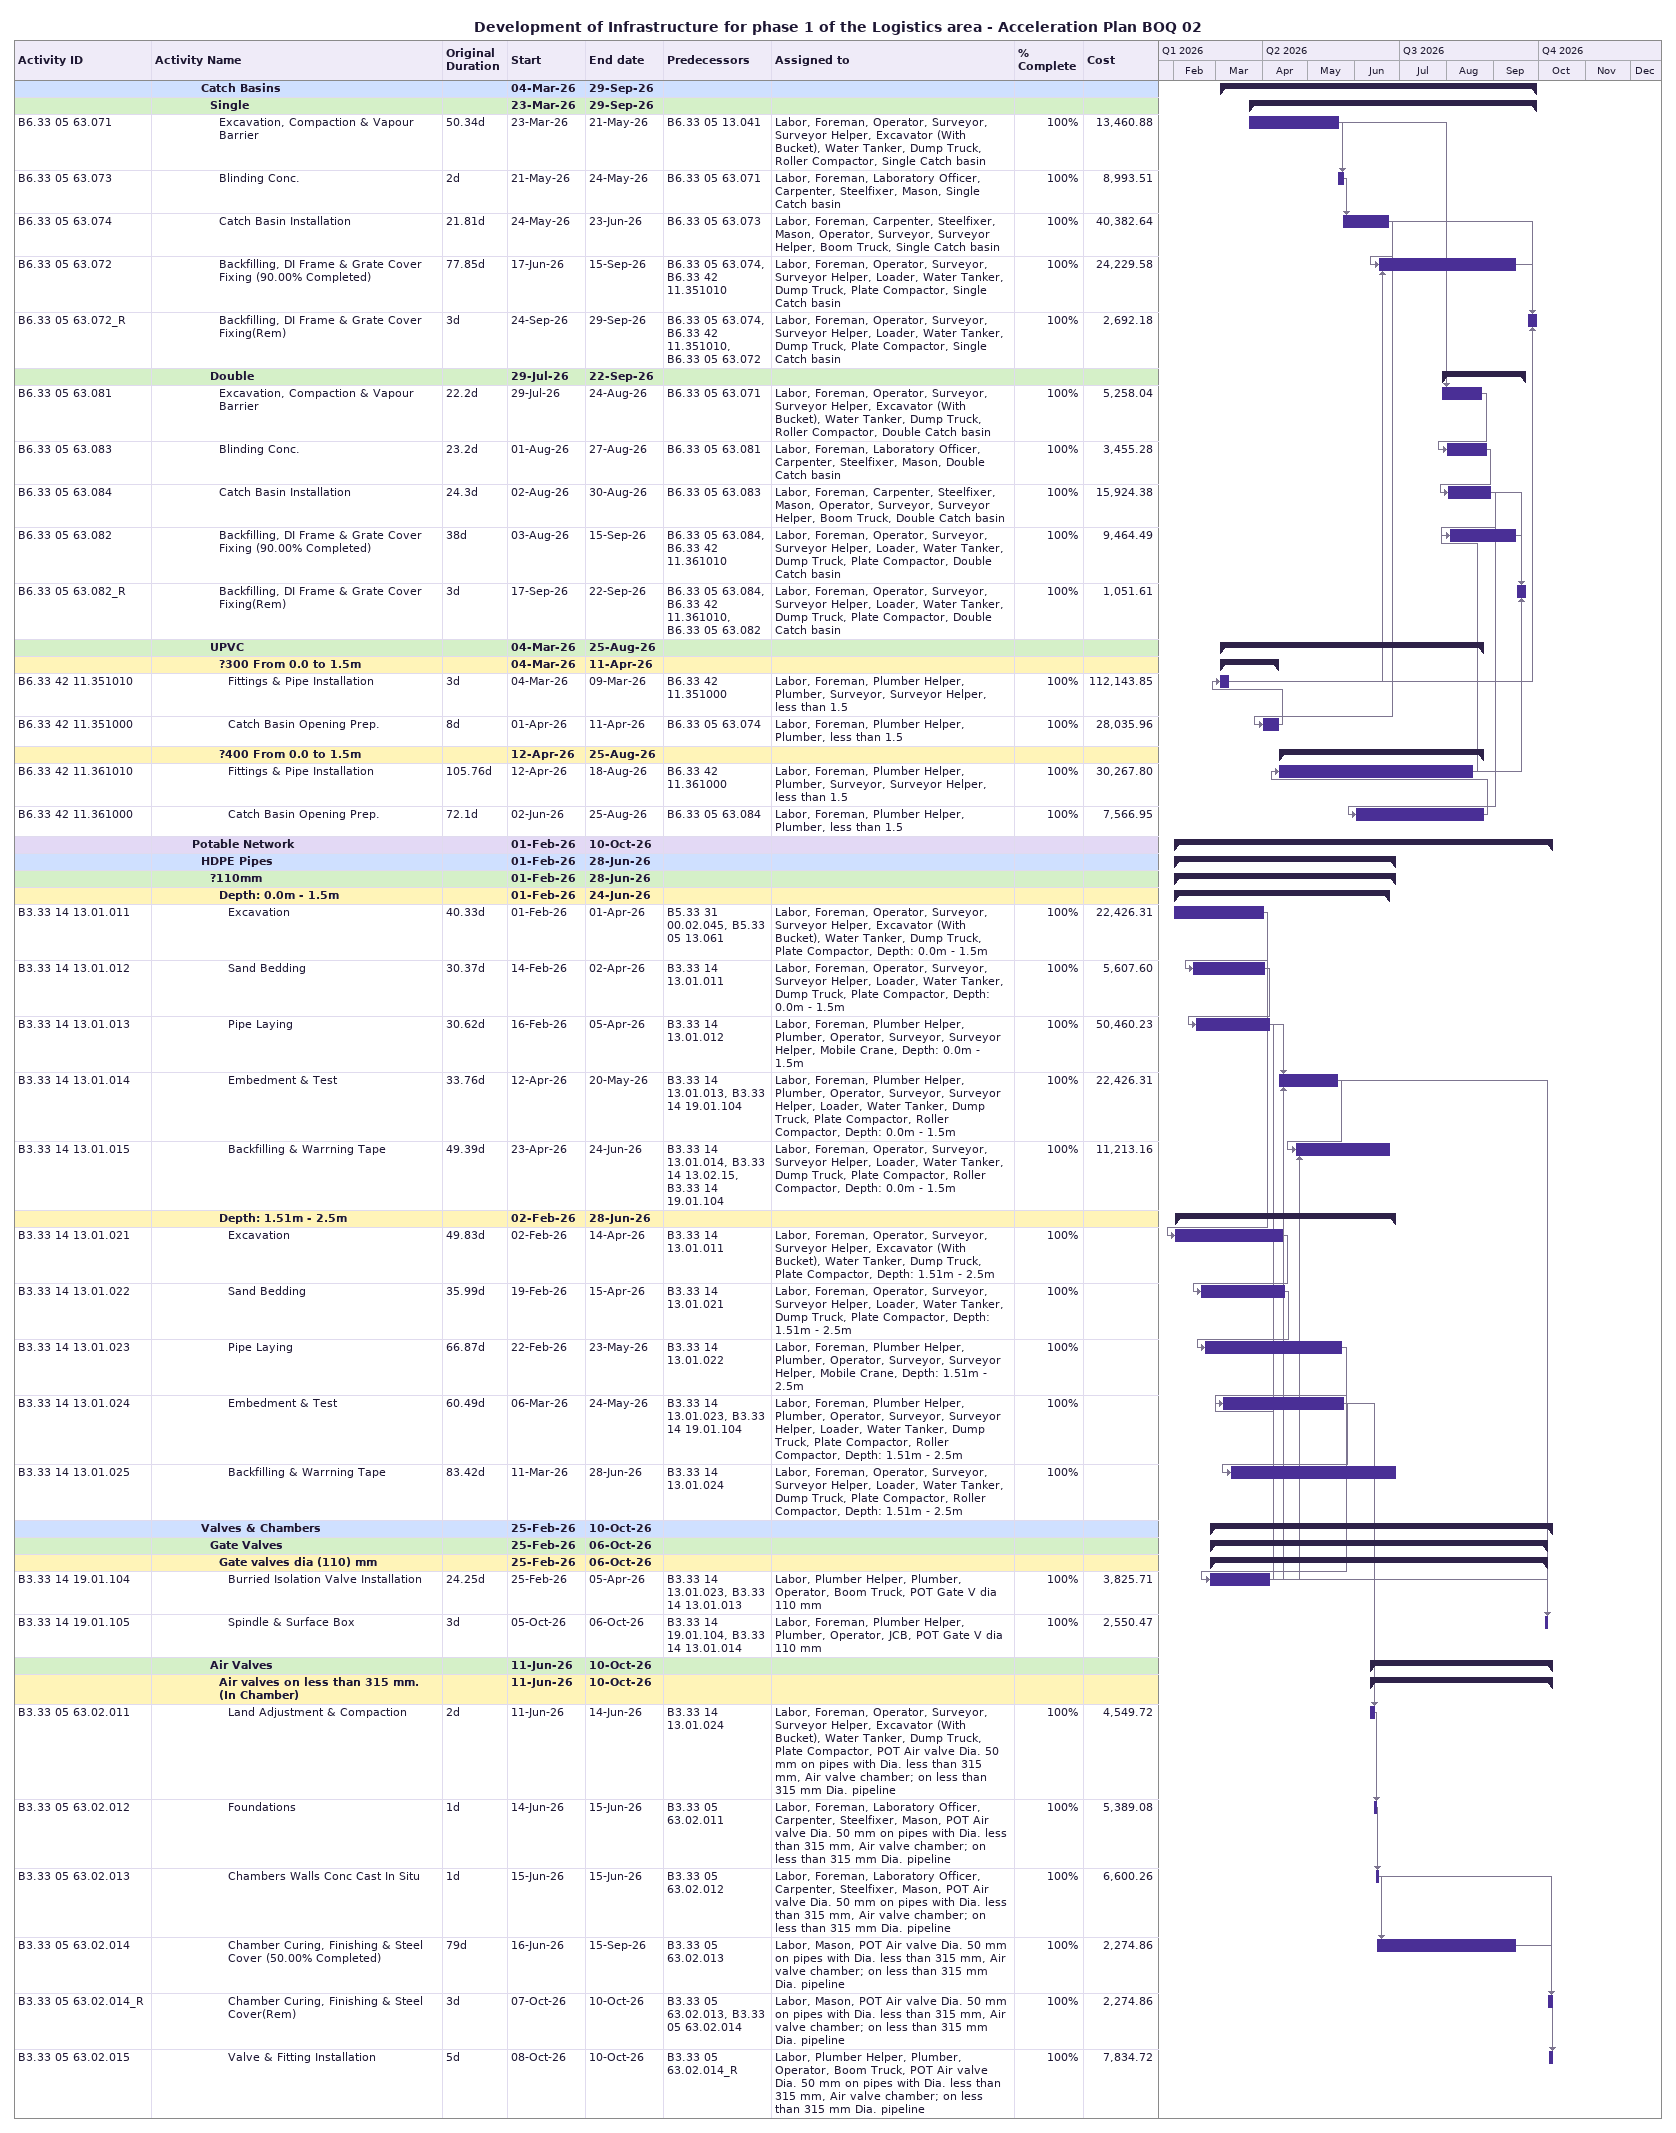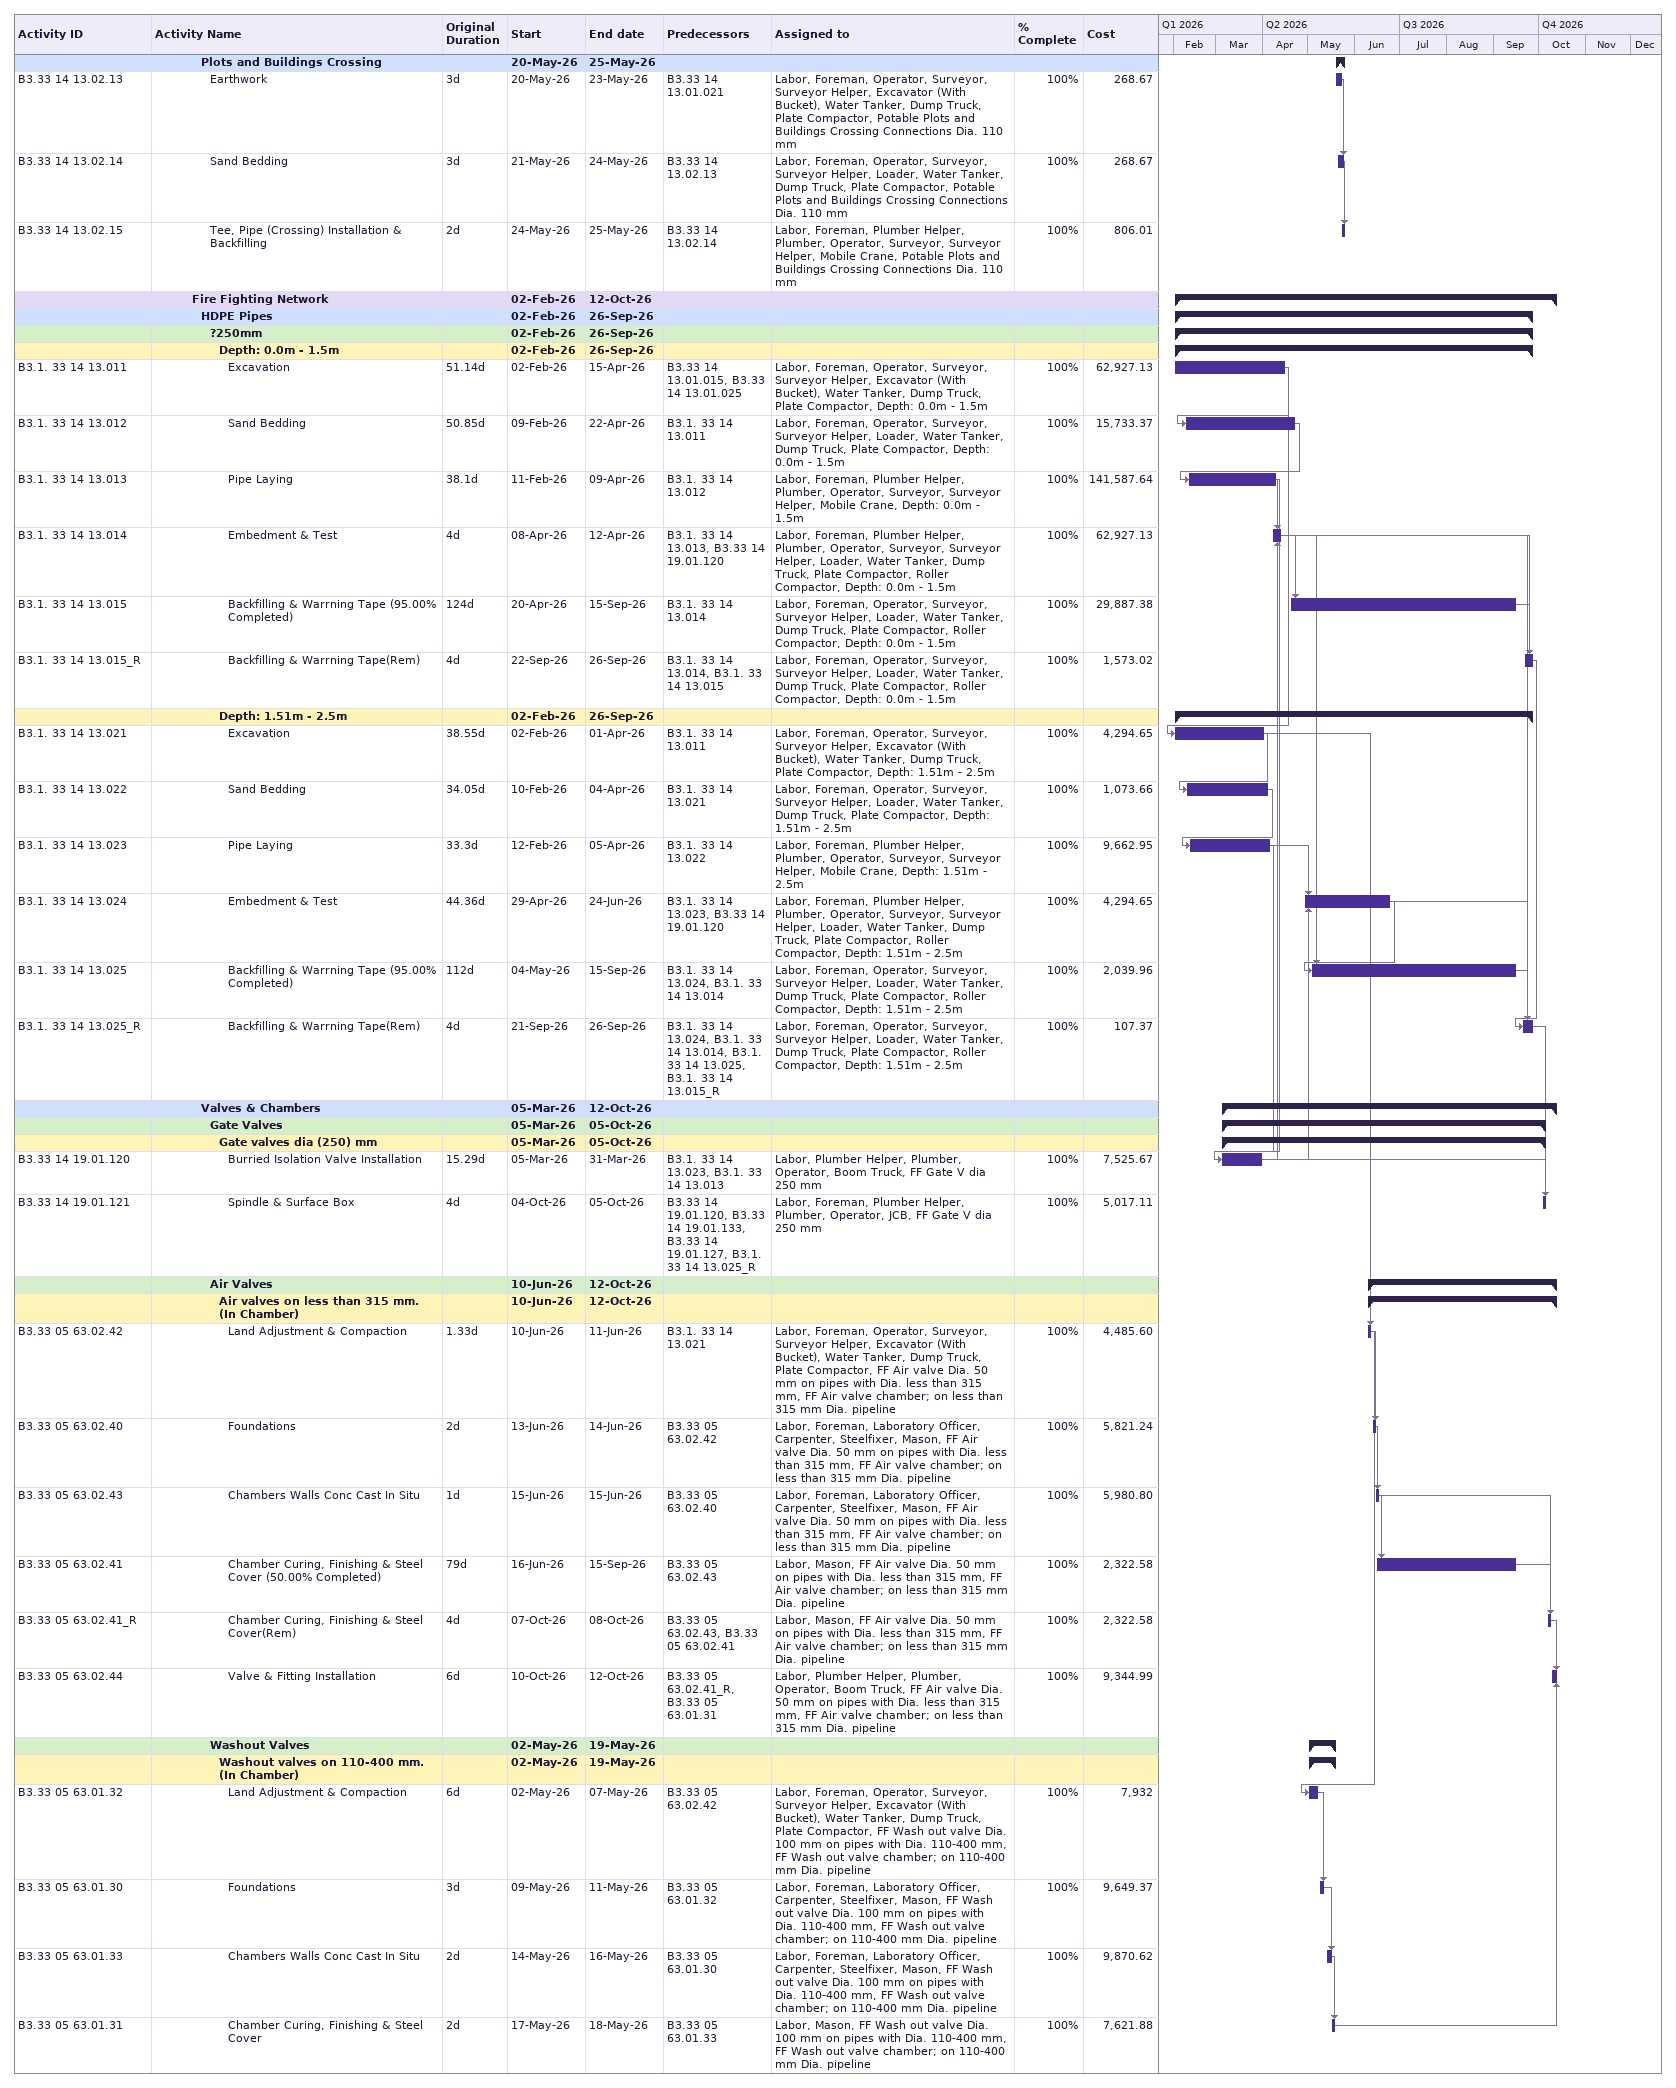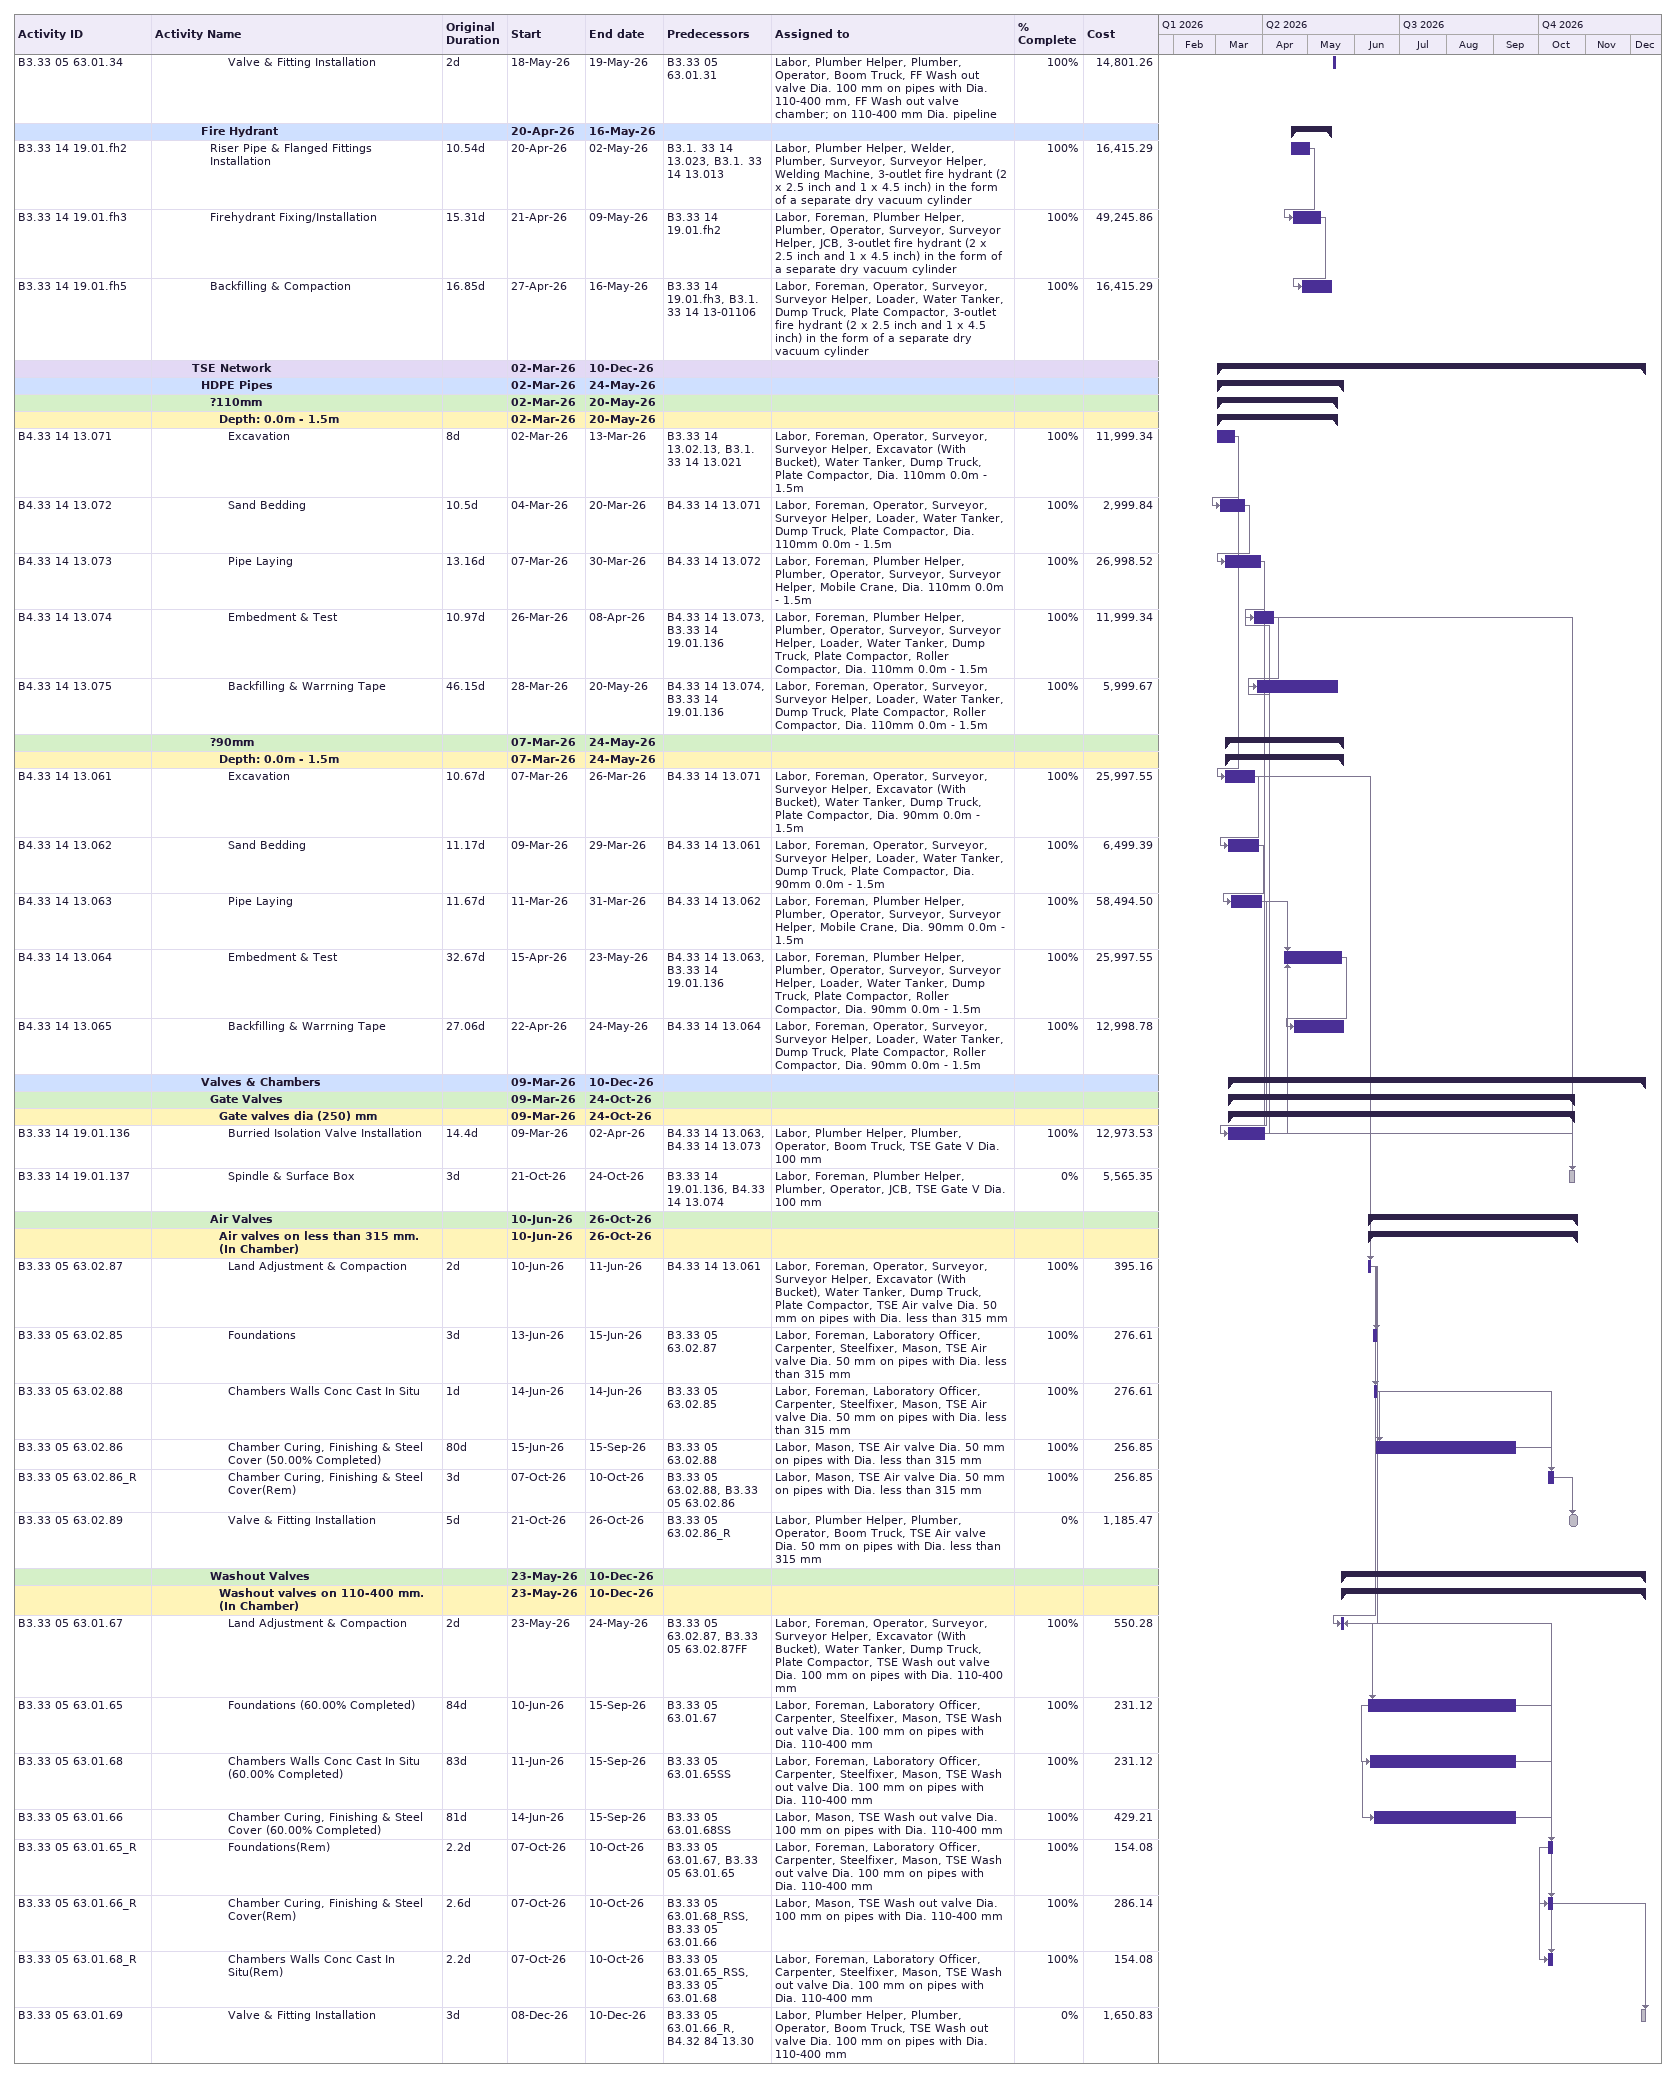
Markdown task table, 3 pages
Development of Infrastructure for phase 1 of the Logistics area - Acceleration Plan BOQ 02

| ID | Level | Task | Original duration | Start | Finish | Predecessors | Resources | % complete | Cost |
|---|---|---|---|---|---|---|---|---|---|
|  | 6 | **Catch Basins** |  | 2026-03-04 | 2026-09-29 |  |  |  |  |
|  | 7 | **Single** |  | 2026-03-23 | 2026-09-29 |  |  |  |  |
| B6.33 05 63.071 | 8 | Excavation, Compaction & Vapour Barrier | 50.34d | 2026-03-23 | 2026-05-21 | B6.33 05 13.041 | Labor, Foreman, Operator, Surveyor, Surveyor Helper, Excavator (With Bucket), Water Tanker, Dump Truck, Roller Compactor, Single Catch basin | 100 | 13460.88 |
| B6.33 05 63.073 | 8 | Blinding Conc. | 2d | 2026-05-21 | 2026-05-24 | B6.33 05 63.071 | Labor, Foreman, Laboratory Officer, Carpenter, Steelfixer, Mason, Single Catch basin | 100 | 8993.51 |
| B6.33 05 63.074 | 8 | Catch Basin Installation | 21.81d | 2026-05-24 | 2026-06-23 | B6.33 05 63.073 | Labor, Foreman, Carpenter, Steelfixer, Mason, Operator, Surveyor, Surveyor Helper, Boom Truck, Single Catch basin | 100 | 40382.64 |
| B6.33 05 63.072 | 8 | Backfilling, DI Frame & Grate Cover Fixing (90.00% Completed) | 77.85d | 2026-06-17 | 2026-09-15 | B6.33 05 63.074, B6.33 42 11.351010 | Labor, Foreman, Operator, Surveyor, Surveyor Helper, Loader, Water Tanker, Dump Truck, Plate Compactor, Single Catch basin | 100 | 24229.58 |
| B6.33 05 63.072_R | 8 | Backfilling, DI Frame & Grate Cover Fixing(Rem) | 3d | 2026-09-24 | 2026-09-29 | B6.33 05 63.074, B6.33 42 11.351010, B6.33 05 63.072 | Labor, Foreman, Operator, Surveyor, Surveyor Helper, Loader, Water Tanker, Dump Truck, Plate Compactor, Single Catch basin | 100 | 2692.18 |
|  | 7 | **Double** |  | 2026-07-29 | 2026-09-22 |  |  |  |  |
| B6.33 05 63.081 | 8 | Excavation, Compaction & Vapour Barrier | 22.2d | 2026-07-29 | 2026-08-24 | B6.33 05 63.071 | Labor, Foreman, Operator, Surveyor, Surveyor Helper, Excavator (With Bucket), Water Tanker, Dump Truck, Roller Compactor, Double Catch basin | 100 | 5258.04 |
| B6.33 05 63.083 | 8 | Blinding Conc. | 23.2d | 2026-08-01 | 2026-08-27 | B6.33 05 63.081 | Labor, Foreman, Laboratory Officer, Carpenter, Steelfixer, Mason, Double Catch basin | 100 | 3455.28 |
| B6.33 05 63.084 | 8 | Catch Basin Installation | 24.3d | 2026-08-02 | 2026-08-30 | B6.33 05 63.083 | Labor, Foreman, Carpenter, Steelfixer, Mason, Operator, Surveyor, Surveyor Helper, Boom Truck, Double Catch basin | 100 | 15924.38 |
| B6.33 05 63.082 | 8 | Backfilling, DI Frame & Grate Cover Fixing (90.00% Completed) | 38d | 2026-08-03 | 2026-09-15 | B6.33 05 63.084, B6.33 42 11.361010 | Labor, Foreman, Operator, Surveyor, Surveyor Helper, Loader, Water Tanker, Dump Truck, Plate Compactor, Double Catch basin | 100 | 9464.49 |
| B6.33 05 63.082_R | 8 | Backfilling, DI Frame & Grate Cover Fixing(Rem) | 3d | 2026-09-17 | 2026-09-22 | B6.33 05 63.084, B6.33 42 11.361010, B6.33 05 63.082 | Labor, Foreman, Operator, Surveyor, Surveyor Helper, Loader, Water Tanker, Dump Truck, Plate Compactor, Double Catch basin | 100 | 1051.61 |
|  | 7 | **UPVC** |  | 2026-03-04 | 2026-08-25 |  |  |  |  |
|  | 8 | **?300 From 0.0 to 1.5m** |  | 2026-03-04 | 2026-04-11 |  |  |  |  |
| B6.33 42 11.351010 | 9 | Fittings & Pipe Installation | 3d | 2026-03-04 | 2026-03-09 | B6.33 42 11.351000 | Labor, Foreman, Plumber Helper, Plumber, Surveyor, Surveyor Helper, less than 1.5 | 100 | 112143.85 |
| B6.33 42 11.351000 | 9 | Catch Basin Opening Prep. | 8d | 2026-04-01 | 2026-04-11 | B6.33 05 63.074 | Labor, Foreman, Plumber Helper, Plumber, less than 1.5 | 100 | 28035.96 |
|  | 8 | **?400 From 0.0 to 1.5m** |  | 2026-04-12 | 2026-08-25 |  |  |  |  |
| B6.33 42 11.361010 | 9 | Fittings & Pipe Installation | 105.76d | 2026-04-12 | 2026-08-18 | B6.33 42 11.361000 | Labor, Foreman, Plumber Helper, Plumber, Surveyor, Surveyor Helper, less than 1.5 | 100 | 30267.80 |
| B6.33 42 11.361000 | 9 | Catch Basin Opening Prep. | 72.1d | 2026-06-02 | 2026-08-25 | B6.33 05 63.084 | Labor, Foreman, Plumber Helper, Plumber, less than 1.5 | 100 | 7566.95 |
|  | 5 | **Potable Network** |  | 2026-02-01 | 2026-10-10 |  |  |  |  |
|  | 6 | **HDPE Pipes** |  | 2026-02-01 | 2026-06-28 |  |  |  |  |
|  | 7 | **?110mm** |  | 2026-02-01 | 2026-06-28 |  |  |  |  |
|  | 8 | **Depth: 0.0m - 1.5m** |  | 2026-02-01 | 2026-06-24 |  |  |  |  |
| B3.33 14 13.01.011 | 9 | Excavation | 40.33d | 2026-02-01 | 2026-04-01 | B5.33 31 00.02.045, B5.33 05 13.061 | Labor, Foreman, Operator, Surveyor, Surveyor Helper, Excavator (With Bucket), Water Tanker, Dump Truck, Plate Compactor, Depth: 0.0m - 1.5m | 100 | 22426.31 |
| B3.33 14 13.01.012 | 9 | Sand Bedding | 30.37d | 2026-02-14 | 2026-04-02 | B3.33 14 13.01.011 | Labor, Foreman, Operator, Surveyor, Surveyor Helper, Loader, Water Tanker, Dump Truck, Plate Compactor, Depth: 0.0m - 1.5m | 100 | 5607.60 |
| B3.33 14 13.01.013 | 9 | Pipe Laying | 30.62d | 2026-02-16 | 2026-04-05 | B3.33 14 13.01.012 | Labor, Foreman, Plumber Helper, Plumber, Operator, Surveyor, Surveyor Helper, Mobile Crane, Depth: 0.0m - 1.5m | 100 | 50460.23 |
| B3.33 14 13.01.014 | 9 | Embedment & Test | 33.76d | 2026-04-12 | 2026-05-20 | B3.33 14 13.01.013, B3.33 14 19.01.104 | Labor, Foreman, Plumber Helper, Plumber, Operator, Surveyor, Surveyor Helper, Loader, Water Tanker, Dump Truck, Plate Compactor, Roller Compactor, Depth: 0.0m - 1.5m | 100 | 22426.31 |
| B3.33 14 13.01.015 | 9 | Backfilling & Warrning Tape | 49.39d | 2026-04-23 | 2026-06-24 | B3.33 14 13.01.014, B3.33 14 13.02.15, B3.33 14 19.01.104 | Labor, Foreman, Operator, Surveyor, Surveyor Helper, Loader, Water Tanker, Dump Truck, Plate Compactor, Roller Compactor, Depth: 0.0m - 1.5m | 100 | 11213.16 |
|  | 8 | **Depth: 1.51m - 2.5m** |  | 2026-02-02 | 2026-06-28 |  |  |  |  |
| B3.33 14 13.01.021 | 9 | Excavation | 49.83d | 2026-02-02 | 2026-04-14 | B3.33 14 13.01.011 | Labor, Foreman, Operator, Surveyor, Surveyor Helper, Excavator (With Bucket), Water Tanker, Dump Truck, Plate Compactor, Depth: 1.51m - 2.5m | 100 |  |
| B3.33 14 13.01.022 | 9 | Sand Bedding | 35.99d | 2026-02-19 | 2026-04-15 | B3.33 14 13.01.021 | Labor, Foreman, Operator, Surveyor, Surveyor Helper, Loader, Water Tanker, Dump Truck, Plate Compactor, Depth: 1.51m - 2.5m | 100 |  |
| B3.33 14 13.01.023 | 9 | Pipe Laying | 66.87d | 2026-02-22 | 2026-05-23 | B3.33 14 13.01.022 | Labor, Foreman, Plumber Helper, Plumber, Operator, Surveyor, Surveyor Helper, Mobile Crane, Depth: 1.51m - 2.5m | 100 |  |
| B3.33 14 13.01.024 | 9 | Embedment & Test | 60.49d | 2026-03-06 | 2026-05-24 | B3.33 14 13.01.023, B3.33 14 19.01.104 | Labor, Foreman, Plumber Helper, Plumber, Operator, Surveyor, Surveyor Helper, Loader, Water Tanker, Dump Truck, Plate Compactor, Roller Compactor, Depth: 1.51m - 2.5m | 100 |  |
| B3.33 14 13.01.025 | 9 | Backfilling & Warrning Tape | 83.42d | 2026-03-11 | 2026-06-28 | B3.33 14 13.01.024 | Labor, Foreman, Operator, Surveyor, Surveyor Helper, Loader, Water Tanker, Dump Truck, Plate Compactor, Roller Compactor, Depth: 1.51m - 2.5m | 100 |  |
|  | 6 | **Valves & Chambers** |  | 2026-02-25 | 2026-10-10 |  |  |  |  |
|  | 7 | **Gate Valves** |  | 2026-02-25 | 2026-10-06 |  |  |  |  |
|  | 8 | **Gate valves dia (110) mm** |  | 2026-02-25 | 2026-10-06 |  |  |  |  |
| B3.33 14 19.01.104 | 9 | Burried Isolation Valve Installation | 24.25d | 2026-02-25 | 2026-04-05 | B3.33 14 13.01.023, B3.33 14 13.01.013 | Labor, Plumber Helper, Plumber, Operator, Boom Truck, POT Gate V dia 110 mm | 100 | 3825.71 |
| B3.33 14 19.01.105 | 9 | Spindle & Surface Box | 3d | 2026-10-05 | 2026-10-06 | B3.33 14 19.01.104, B3.33 14 13.01.014 | Labor, Foreman, Plumber Helper, Plumber, Operator, JCB, POT Gate V dia 110 mm | 100 | 2550.47 |
|  | 7 | **Air Valves** |  | 2026-06-11 | 2026-10-10 |  |  |  |  |
|  | 8 | **Air valves on less than 315 mm. (In Chamber)** |  | 2026-06-11 | 2026-10-10 |  |  |  |  |
| B3.33 05 63.02.011 | 9 | Land Adjustment & Compaction | 2d | 2026-06-11 | 2026-06-14 | B3.33 14 13.01.024 | Labor, Foreman, Operator, Surveyor, Surveyor Helper, Excavator (With Bucket), Water Tanker, Dump Truck, Plate Compactor, POT Air valve Dia. 50 mm on pipes with Dia. less than 315 mm, Air valve chamber; on less than 315 mm Dia. pipeline | 100 | 4549.72 |
| B3.33 05 63.02.012 | 9 | Foundations | 1d | 2026-06-14 | 2026-06-15 | B3.33 05 63.02.011 | Labor, Foreman, Laboratory Officer, Carpenter, Steelfixer, Mason, POT Air valve Dia. 50 mm on pipes with Dia. less than 315 mm, Air valve chamber; on less than 315 mm Dia. pipeline | 100 | 5389.08 |
| B3.33 05 63.02.013 | 9 | Chambers Walls Conc Cast In Situ | 1d | 2026-06-15 | 2026-06-15 | B3.33 05 63.02.012 | Labor, Foreman, Laboratory Officer, Carpenter, Steelfixer, Mason, POT Air valve Dia. 50 mm on pipes with Dia. less than 315 mm, Air valve chamber; on less than 315 mm Dia. pipeline | 100 | 6600.26 |
| B3.33 05 63.02.014 | 9 | Chamber Curing, Finishing & Steel Cover (50.00% Completed) | 79d | 2026-06-16 | 2026-09-15 | B3.33 05 63.02.013 | Labor, Mason, POT Air valve Dia. 50 mm on pipes with Dia. less than 315 mm, Air valve chamber; on less than 315 mm Dia. pipeline | 100 | 2274.86 |
| B3.33 05 63.02.014_R | 9 | Chamber Curing, Finishing & Steel Cover(Rem) | 3d | 2026-10-07 | 2026-10-10 | B3.33 05 63.02.013, B3.33 05 63.02.014 | Labor, Mason, POT Air valve Dia. 50 mm on pipes with Dia. less than 315 mm, Air valve chamber; on less than 315 mm Dia. pipeline | 100 | 2274.86 |
| B3.33 05 63.02.015 | 9 | Valve & Fitting Installation | 5d | 2026-10-08 | 2026-10-10 | B3.33 05 63.02.014_R | Labor, Plumber Helper, Plumber, Operator, Boom Truck, POT Air valve Dia. 50 mm on pipes with Dia. less than 315 mm, Air valve chamber; on less than 315 mm Dia. pipeline | 100 | 7834.72 |
|  | 6 | **Plots and Buildings Crossing** |  | 2026-05-20 | 2026-05-25 |  |  |  |  |
| B3.33 14 13.02.13 | 7 | Earthwork | 3d | 2026-05-20 | 2026-05-23 | B3.33 14 13.01.021 | Labor, Foreman, Operator, Surveyor, Surveyor Helper, Excavator (With Bucket), Water Tanker, Dump Truck, Plate Compactor, Potable Plots and Buildings Crossing Connections Dia. 110 mm | 100 | 268.67 |
| B3.33 14 13.02.14 | 7 | Sand Bedding | 3d | 2026-05-21 | 2026-05-24 | B3.33 14 13.02.13 | Labor, Foreman, Operator, Surveyor, Surveyor Helper, Loader, Water Tanker, Dump Truck, Plate Compactor, Potable Plots and Buildings Crossing Connections Dia. 110 mm | 100 | 268.67 |
| B3.33 14 13.02.15 | 7 | Tee, Pipe (Crossing) Installation & Backfilling | 2d | 2026-05-24 | 2026-05-25 | B3.33 14 13.02.14 | Labor, Foreman, Plumber Helper, Plumber, Operator, Surveyor, Surveyor Helper, Mobile Crane, Potable Plots and Buildings Crossing Connections Dia. 110 mm | 100 | 806.01 |
|  | 5 | **Fire Fighting Network** |  | 2026-02-02 | 2026-10-12 |  |  |  |  |
|  | 6 | **HDPE Pipes** |  | 2026-02-02 | 2026-09-26 |  |  |  |  |
|  | 7 | **?250mm** |  | 2026-02-02 | 2026-09-26 |  |  |  |  |
|  | 8 | **Depth: 0.0m - 1.5m** |  | 2026-02-02 | 2026-09-26 |  |  |  |  |
| B3.1. 33 14 13.011 | 9 | Excavation | 51.14d | 2026-02-02 | 2026-04-15 | B3.33 14 13.01.015, B3.33 14 13.01.025 | Labor, Foreman, Operator, Surveyor, Surveyor Helper, Excavator (With Bucket), Water Tanker, Dump Truck, Plate Compactor, Depth: 0.0m - 1.5m | 100 | 62927.13 |
| B3.1. 33 14 13.012 | 9 | Sand Bedding | 50.85d | 2026-02-09 | 2026-04-22 | B3.1. 33 14 13.011 | Labor, Foreman, Operator, Surveyor, Surveyor Helper, Loader, Water Tanker, Dump Truck, Plate Compactor, Depth: 0.0m - 1.5m | 100 | 15733.37 |
| B3.1. 33 14 13.013 | 9 | Pipe Laying | 38.1d | 2026-02-11 | 2026-04-09 | B3.1. 33 14 13.012 | Labor, Foreman, Plumber Helper, Plumber, Operator, Surveyor, Surveyor Helper, Mobile Crane, Depth: 0.0m - 1.5m | 100 | 141587.64 |
| B3.1. 33 14 13.014 | 9 | Embedment & Test | 4d | 2026-04-08 | 2026-04-12 | B3.1. 33 14 13.013, B3.33 14 19.01.120 | Labor, Foreman, Plumber Helper, Plumber, Operator, Surveyor, Surveyor Helper, Loader, Water Tanker, Dump Truck, Plate Compactor, Roller Compactor, Depth: 0.0m - 1.5m | 100 | 62927.13 |
| B3.1. 33 14 13.015 | 9 | Backfilling & Warrning Tape (95.00% Completed) | 124d | 2026-04-20 | 2026-09-15 | B3.1. 33 14 13.014 | Labor, Foreman, Operator, Surveyor, Surveyor Helper, Loader, Water Tanker, Dump Truck, Plate Compactor, Roller Compactor, Depth: 0.0m - 1.5m | 100 | 29887.38 |
| B3.1. 33 14 13.015_R | 9 | Backfilling & Warrning Tape(Rem) | 4d | 2026-09-22 | 2026-09-26 | B3.1. 33 14 13.014, B3.1. 33 14 13.015 | Labor, Foreman, Operator, Surveyor, Surveyor Helper, Loader, Water Tanker, Dump Truck, Plate Compactor, Roller Compactor, Depth: 0.0m - 1.5m | 100 | 1573.02 |
|  | 8 | **Depth: 1.51m - 2.5m** |  | 2026-02-02 | 2026-09-26 |  |  |  |  |
| B3.1. 33 14 13.021 | 9 | Excavation | 38.55d | 2026-02-02 | 2026-04-01 | B3.1. 33 14 13.011 | Labor, Foreman, Operator, Surveyor, Surveyor Helper, Excavator (With Bucket), Water Tanker, Dump Truck, Plate Compactor, Depth: 1.51m - 2.5m | 100 | 4294.65 |
| B3.1. 33 14 13.022 | 9 | Sand Bedding | 34.05d | 2026-02-10 | 2026-04-04 | B3.1. 33 14 13.021 | Labor, Foreman, Operator, Surveyor, Surveyor Helper, Loader, Water Tanker, Dump Truck, Plate Compactor, Depth: 1.51m - 2.5m | 100 | 1073.66 |
| B3.1. 33 14 13.023 | 9 | Pipe Laying | 33.3d | 2026-02-12 | 2026-04-05 | B3.1. 33 14 13.022 | Labor, Foreman, Plumber Helper, Plumber, Operator, Surveyor, Surveyor Helper, Mobile Crane, Depth: 1.51m - 2.5m | 100 | 9662.95 |
| B3.1. 33 14 13.024 | 9 | Embedment & Test | 44.36d | 2026-04-29 | 2026-06-24 | B3.1. 33 14 13.023, B3.33 14 19.01.120 | Labor, Foreman, Plumber Helper, Plumber, Operator, Surveyor, Surveyor Helper, Loader, Water Tanker, Dump Truck, Plate Compactor, Roller Compactor, Depth: 1.51m - 2.5m | 100 | 4294.65 |
| B3.1. 33 14 13.025 | 9 | Backfilling & Warrning Tape (95.00% Completed) | 112d | 2026-05-04 | 2026-09-15 | B3.1. 33 14 13.024, B3.1. 33 14 13.014 | Labor, Foreman, Operator, Surveyor, Surveyor Helper, Loader, Water Tanker, Dump Truck, Plate Compactor, Roller Compactor, Depth: 1.51m - 2.5m | 100 | 2039.96 |
| B3.1. 33 14 13.025_R | 9 | Backfilling & Warrning Tape(Rem) | 4d | 2026-09-21 | 2026-09-26 | B3.1. 33 14 13.024, B3.1. 33 14 13.014, B3.1. 33 14 13.025, B3.1. 33 14 13.015_R | Labor, Foreman, Operator, Surveyor, Surveyor Helper, Loader, Water Tanker, Dump Truck, Plate Compactor, Roller Compactor, Depth: 1.51m - 2.5m | 100 | 107.37 |
|  | 6 | **Valves & Chambers** |  | 2026-03-05 | 2026-10-12 |  |  |  |  |
|  | 7 | **Gate Valves** |  | 2026-03-05 | 2026-10-05 |  |  |  |  |
|  | 8 | **Gate valves dia (250) mm** |  | 2026-03-05 | 2026-10-05 |  |  |  |  |
| B3.33 14 19.01.120 | 9 | Burried Isolation Valve Installation | 15.29d | 2026-03-05 | 2026-03-31 | B3.1. 33 14 13.023, B3.1. 33 14 13.013 | Labor, Plumber Helper, Plumber, Operator, Boom Truck, FF Gate V dia 250 mm | 100 | 7525.67 |
| B3.33 14 19.01.121 | 9 | Spindle & Surface Box | 4d | 2026-10-04 | 2026-10-05 | B3.33 14 19.01.120, B3.33 14 19.01.133, B3.33 14 19.01.127, B3.1. 33 14 13.025_R | Labor, Foreman, Plumber Helper, Plumber, Operator, JCB, FF Gate V dia 250 mm | 100 | 5017.11 |
|  | 7 | **Air Valves** |  | 2026-06-10 | 2026-10-12 |  |  |  |  |
|  | 8 | **Air valves on less than 315 mm. (In Chamber)** |  | 2026-06-10 | 2026-10-12 |  |  |  |  |
| B3.33 05 63.02.42 | 9 | Land Adjustment & Compaction | 1.33d | 2026-06-10 | 2026-06-11 | B3.1. 33 14 13.021 | Labor, Foreman, Operator, Surveyor, Surveyor Helper, Excavator (With Bucket), Water Tanker, Dump Truck, Plate Compactor, FF Air valve Dia. 50 mm on pipes with Dia. less than 315 mm, FF Air valve chamber; on less than 315 mm Dia. pipeline | 100 | 4485.60 |
| B3.33 05 63.02.40 | 9 | Foundations | 2d | 2026-06-13 | 2026-06-14 | B3.33 05 63.02.42 | Labor, Foreman, Laboratory Officer, Carpenter, Steelfixer, Mason, FF Air valve Dia. 50 mm on pipes with Dia. less than 315 mm, FF Air valve chamber; on less than 315 mm Dia. pipeline | 100 | 5821.24 |
| B3.33 05 63.02.43 | 9 | Chambers Walls Conc Cast In Situ | 1d | 2026-06-15 | 2026-06-15 | B3.33 05 63.02.40 | Labor, Foreman, Laboratory Officer, Carpenter, Steelfixer, Mason, FF Air valve Dia. 50 mm on pipes with Dia. less than 315 mm, FF Air valve chamber; on less than 315 mm Dia. pipeline | 100 | 5980.80 |
| B3.33 05 63.02.41 | 9 | Chamber Curing, Finishing & Steel Cover (50.00% Completed) | 79d | 2026-06-16 | 2026-09-15 | B3.33 05 63.02.43 | Labor, Mason, FF Air valve Dia. 50 mm on pipes with Dia. less than 315 mm, FF Air valve chamber; on less than 315 mm Dia. pipeline | 100 | 2322.58 |
| B3.33 05 63.02.41_R | 9 | Chamber Curing, Finishing & Steel Cover(Rem) | 4d | 2026-10-07 | 2026-10-08 | B3.33 05 63.02.43, B3.33 05 63.02.41 | Labor, Mason, FF Air valve Dia. 50 mm on pipes with Dia. less than 315 mm, FF Air valve chamber; on less than 315 mm Dia. pipeline | 100 | 2322.58 |
| B3.33 05 63.02.44 | 9 | Valve & Fitting Installation | 6d | 2026-10-10 | 2026-10-12 | B3.33 05 63.02.41_R, B3.33 05 63.01.31 | Labor, Plumber Helper, Plumber, Operator, Boom Truck, FF Air valve Dia. 50 mm on pipes with Dia. less than 315 mm, FF Air valve chamber; on less than 315 mm Dia. pipeline | 100 | 9344.99 |
|  | 7 | **Washout Valves** |  | 2026-05-02 | 2026-05-19 |  |  |  |  |
|  | 8 | **Washout valves on 110-400 mm. (In Chamber)** |  | 2026-05-02 | 2026-05-19 |  |  |  |  |
| B3.33 05 63.01.32 | 9 | Land Adjustment & Compaction | 6d | 2026-05-02 | 2026-05-07 | B3.33 05 63.02.42 | Labor, Foreman, Operator, Surveyor, Surveyor Helper, Excavator (With Bucket), Water Tanker, Dump Truck, Plate Compactor, FF Wash out valve Dia. 100 mm on pipes with Dia. 110-400 mm, FF Wash out valve chamber; on 110-400 mm Dia. pipeline | 100 | 7932 |
| B3.33 05 63.01.30 | 9 | Foundations | 3d | 2026-05-09 | 2026-05-11 | B3.33 05 63.01.32 | Labor, Foreman, Laboratory Officer, Carpenter, Steelfixer, Mason, FF Wash out valve Dia. 100 mm on pipes with Dia. 110-400 mm, FF Wash out valve chamber; on 110-400 mm Dia. pipeline | 100 | 9649.37 |
| B3.33 05 63.01.33 | 9 | Chambers Walls Conc Cast In Situ | 2d | 2026-05-14 | 2026-05-16 | B3.33 05 63.01.30 | Labor, Foreman, Laboratory Officer, Carpenter, Steelfixer, Mason, FF Wash out valve Dia. 100 mm on pipes with Dia. 110-400 mm, FF Wash out valve chamber; on 110-400 mm Dia. pipeline | 100 | 9870.62 |
| B3.33 05 63.01.31 | 9 | Chamber Curing, Finishing & Steel Cover | 2d | 2026-05-17 | 2026-05-18 | B3.33 05 63.01.33 | Labor, Mason, FF Wash out valve Dia. 100 mm on pipes with Dia. 110-400 mm, FF Wash out valve chamber; on 110-400 mm Dia. pipeline | 100 | 7621.88 |
| B3.33 05 63.01.34 | 9 | Valve & Fitting Installation | 2d | 2026-05-18 | 2026-05-19 | B3.33 05 63.01.31 | Labor, Plumber Helper, Plumber, Operator, Boom Truck, FF Wash out valve Dia. 100 mm on pipes with Dia. 110-400 mm, FF Wash out valve chamber; on 110-400 mm Dia. pipeline | 100 | 14801.26 |
|  | 6 | **Fire Hydrant** |  | 2026-04-20 | 2026-05-16 |  |  |  |  |
| B3.33 14 19.01.fh2 | 7 | Riser Pipe & Flanged Fittings Installation | 10.54d | 2026-04-20 | 2026-05-02 | B3.1. 33 14 13.023, B3.1. 33 14 13.013 | Labor, Plumber Helper, Welder, Plumber, Surveyor, Surveyor Helper, Welding Machine, 3-outlet fire hydrant (2 x 2.5 inch and 1 x 4.5 inch) in the form of a separate dry vacuum cylinder | 100 | 16415.29 |
| B3.33 14 19.01.fh3 | 7 | Firehydrant Fixing/Installation | 15.31d | 2026-04-21 | 2026-05-09 | B3.33 14 19.01.fh2 | Labor, Foreman, Plumber Helper, Plumber, Operator, Surveyor, Surveyor Helper, JCB, 3-outlet fire hydrant (2 x 2.5 inch and 1 x 4.5 inch) in the form of a separate dry vacuum cylinder | 100 | 49245.86 |
| B3.33 14 19.01.fh5 | 7 | Backfilling & Compaction | 16.85d | 2026-04-27 | 2026-05-16 | B3.33 14 19.01.fh3, B3.1. 33 14 13-01106 | Labor, Foreman, Operator, Surveyor, Surveyor Helper, Loader, Water Tanker, Dump Truck, Plate Compactor, 3-outlet fire hydrant (2 x 2.5 inch and 1 x 4.5 inch) in the form of a separate dry vacuum cylinder | 100 | 16415.29 |
|  | 5 | **TSE Network** |  | 2026-03-02 | 2026-12-10 |  |  |  |  |
|  | 6 | **HDPE Pipes** |  | 2026-03-02 | 2026-05-24 |  |  |  |  |
|  | 7 | **?110mm** |  | 2026-03-02 | 2026-05-20 |  |  |  |  |
|  | 8 | **Depth: 0.0m - 1.5m** |  | 2026-03-02 | 2026-05-20 |  |  |  |  |
| B4.33 14 13.071 | 9 | Excavation | 8d | 2026-03-02 | 2026-03-13 | B3.33 14 13.02.13, B3.1. 33 14 13.021 | Labor, Foreman, Operator, Surveyor, Surveyor Helper, Excavator (With Bucket), Water Tanker, Dump Truck, Plate Compactor, Dia. 110mm 0.0m - 1.5m | 100 | 11999.34 |
| B4.33 14 13.072 | 9 | Sand Bedding | 10.5d | 2026-03-04 | 2026-03-20 | B4.33 14 13.071 | Labor, Foreman, Operator, Surveyor, Surveyor Helper, Loader, Water Tanker, Dump Truck, Plate Compactor, Dia. 110mm 0.0m - 1.5m | 100 | 2999.84 |
| B4.33 14 13.073 | 9 | Pipe Laying | 13.16d | 2026-03-07 | 2026-03-30 | B4.33 14 13.072 | Labor, Foreman, Plumber Helper, Plumber, Operator, Surveyor, Surveyor Helper, Mobile Crane, Dia. 110mm 0.0m - 1.5m | 100 | 26998.52 |
| B4.33 14 13.074 | 9 | Embedment & Test | 10.97d | 2026-03-26 | 2026-04-08 | B4.33 14 13.073, B3.33 14 19.01.136 | Labor, Foreman, Plumber Helper, Plumber, Operator, Surveyor, Surveyor Helper, Loader, Water Tanker, Dump Truck, Plate Compactor, Roller Compactor, Dia. 110mm 0.0m - 1.5m | 100 | 11999.34 |
| B4.33 14 13.075 | 9 | Backfilling & Warrning Tape | 46.15d | 2026-03-28 | 2026-05-20 | B4.33 14 13.074, B3.33 14 19.01.136 | Labor, Foreman, Operator, Surveyor, Surveyor Helper, Loader, Water Tanker, Dump Truck, Plate Compactor, Roller Compactor, Dia. 110mm 0.0m - 1.5m | 100 | 5999.67 |
|  | 7 | **?90mm** |  | 2026-03-07 | 2026-05-24 |  |  |  |  |
|  | 8 | **Depth: 0.0m - 1.5m** |  | 2026-03-07 | 2026-05-24 |  |  |  |  |
| B4.33 14 13.061 | 9 | Excavation | 10.67d | 2026-03-07 | 2026-03-26 | B4.33 14 13.071 | Labor, Foreman, Operator, Surveyor, Surveyor Helper, Excavator (With Bucket), Water Tanker, Dump Truck, Plate Compactor, Dia. 90mm 0.0m - 1.5m | 100 | 25997.55 |
| B4.33 14 13.062 | 9 | Sand Bedding | 11.17d | 2026-03-09 | 2026-03-29 | B4.33 14 13.061 | Labor, Foreman, Operator, Surveyor, Surveyor Helper, Loader, Water Tanker, Dump Truck, Plate Compactor, Dia. 90mm 0.0m - 1.5m | 100 | 6499.39 |
| B4.33 14 13.063 | 9 | Pipe Laying | 11.67d | 2026-03-11 | 2026-03-31 | B4.33 14 13.062 | Labor, Foreman, Plumber Helper, Plumber, Operator, Surveyor, Surveyor Helper, Mobile Crane, Dia. 90mm 0.0m - 1.5m | 100 | 58494.50 |
| B4.33 14 13.064 | 9 | Embedment & Test | 32.67d | 2026-04-15 | 2026-05-23 | B4.33 14 13.063, B3.33 14 19.01.136 | Labor, Foreman, Plumber Helper, Plumber, Operator, Surveyor, Surveyor Helper, Loader, Water Tanker, Dump Truck, Plate Compactor, Roller Compactor, Dia. 90mm 0.0m - 1.5m | 100 | 25997.55 |
| B4.33 14 13.065 | 9 | Backfilling & Warrning Tape | 27.06d | 2026-04-22 | 2026-05-24 | B4.33 14 13.064 | Labor, Foreman, Operator, Surveyor, Surveyor Helper, Loader, Water Tanker, Dump Truck, Plate Compactor, Roller Compactor, Dia. 90mm 0.0m - 1.5m | 100 | 12998.78 |
|  | 6 | **Valves & Chambers** |  | 2026-03-09 | 2026-12-10 |  |  |  |  |
|  | 7 | **Gate Valves** |  | 2026-03-09 | 2026-10-24 |  |  |  |  |
|  | 8 | **Gate valves dia (250) mm** |  | 2026-03-09 | 2026-10-24 |  |  |  |  |
| B3.33 14 19.01.136 | 9 | Burried Isolation Valve Installation | 14.4d | 2026-03-09 | 2026-04-02 | B4.33 14 13.063, B4.33 14 13.073 | Labor, Plumber Helper, Plumber, Operator, Boom Truck, TSE Gate V Dia. 100 mm | 100 | 12973.53 |
| B3.33 14 19.01.137 | 9 | Spindle & Surface Box | 3d | 2026-10-21 | 2026-10-24 | B3.33 14 19.01.136, B4.33 14 13.074 | Labor, Foreman, Plumber Helper, Plumber, Operator, JCB, TSE Gate V Dia. 100 mm | 0 | 5565.35 |
|  | 7 | **Air Valves** |  | 2026-06-10 | 2026-10-26 |  |  |  |  |
|  | 8 | **Air valves on less than 315 mm. (In Chamber)** |  | 2026-06-10 | 2026-10-26 |  |  |  |  |
| B3.33 05 63.02.87 | 9 | Land Adjustment & Compaction | 2d | 2026-06-10 | 2026-06-11 | B4.33 14 13.061 | Labor, Foreman, Operator, Surveyor, Surveyor Helper, Excavator (With Bucket), Water Tanker, Dump Truck, Plate Compactor, TSE Air valve Dia. 50 mm on pipes with Dia. less than 315 mm | 100 | 395.16 |
| B3.33 05 63.02.85 | 9 | Foundations | 3d | 2026-06-13 | 2026-06-15 | B3.33 05 63.02.87 | Labor, Foreman, Laboratory Officer, Carpenter, Steelfixer, Mason, TSE Air valve Dia. 50 mm on pipes with Dia. less than 315 mm | 100 | 276.61 |
| B3.33 05 63.02.88 | 9 | Chambers Walls Conc Cast In Situ | 1d | 2026-06-14 | 2026-06-14 | B3.33 05 63.02.85 | Labor, Foreman, Laboratory Officer, Carpenter, Steelfixer, Mason, TSE Air valve Dia. 50 mm on pipes with Dia. less than 315 mm | 100 | 276.61 |
| B3.33 05 63.02.86 | 9 | Chamber Curing, Finishing & Steel Cover (50.00% Completed) | 80d | 2026-06-15 | 2026-09-15 | B3.33 05 63.02.88 | Labor, Mason, TSE Air valve Dia. 50 mm on pipes with Dia. less than 315 mm | 100 | 256.85 |
| B3.33 05 63.02.86_R | 9 | Chamber Curing, Finishing & Steel Cover(Rem) | 3d | 2026-10-07 | 2026-10-10 | B3.33 05 63.02.88, B3.33 05 63.02.86 | Labor, Mason, TSE Air valve Dia. 50 mm on pipes with Dia. less than 315 mm | 100 | 256.85 |
| B3.33 05 63.02.89 | 9 | Valve & Fitting Installation | 5d | 2026-10-21 | 2026-10-26 | B3.33 05 63.02.86_R | Labor, Plumber Helper, Plumber, Operator, Boom Truck, TSE Air valve Dia. 50 mm on pipes with Dia. less than 315 mm | 0 | 1185.47 |
|  | 7 | **Washout Valves** |  | 2026-05-23 | 2026-12-10 |  |  |  |  |
|  | 8 | **Washout valves on 110-400 mm. (In Chamber)** |  | 2026-05-23 | 2026-12-10 |  |  |  |  |
| B3.33 05 63.01.67 | 9 | Land Adjustment & Compaction | 2d | 2026-05-23 | 2026-05-24 | B3.33 05 63.02.87, B3.33 05 63.02.87FF | Labor, Foreman, Operator, Surveyor, Surveyor Helper, Excavator (With Bucket), Water Tanker, Dump Truck, Plate Compactor, TSE Wash out valve Dia. 100 mm on pipes with Dia. 110-400 mm | 100 | 550.28 |
| B3.33 05 63.01.65 | 9 | Foundations (60.00% Completed) | 84d | 2026-06-10 | 2026-09-15 | B3.33 05 63.01.67 | Labor, Foreman, Laboratory Officer, Carpenter, Steelfixer, Mason, TSE Wash out valve Dia. 100 mm on pipes with Dia. 110-400 mm | 100 | 231.12 |
| B3.33 05 63.01.68 | 9 | Chambers Walls Conc Cast In Situ (60.00% Completed) | 83d | 2026-06-11 | 2026-09-15 | B3.33 05 63.01.65SS | Labor, Foreman, Laboratory Officer, Carpenter, Steelfixer, Mason, TSE Wash out valve Dia. 100 mm on pipes with Dia. 110-400 mm | 100 | 231.12 |
| B3.33 05 63.01.66 | 9 | Chamber Curing, Finishing & Steel Cover (60.00% Completed) | 81d | 2026-06-14 | 2026-09-15 | B3.33 05 63.01.68SS | Labor, Mason, TSE Wash out valve Dia. 100 mm on pipes with Dia. 110-400 mm | 100 | 429.21 |
| B3.33 05 63.01.65_R | 9 | Foundations(Rem) | 2.2d | 2026-10-07 | 2026-10-10 | B3.33 05 63.01.67, B3.33 05 63.01.65 | Labor, Foreman, Laboratory Officer, Carpenter, Steelfixer, Mason, TSE Wash out valve Dia. 100 mm on pipes with Dia. 110-400 mm | 100 | 154.08 |
| B3.33 05 63.01.66_R | 9 | Chamber Curing, Finishing & Steel Cover(Rem) | 2.6d | 2026-10-07 | 2026-10-10 | B3.33 05 63.01.68_RSS, B3.33 05 63.01.66 | Labor, Mason, TSE Wash out valve Dia. 100 mm on pipes with Dia. 110-400 mm | 100 | 286.14 |
| B3.33 05 63.01.68_R | 9 | Chambers Walls Conc Cast In Situ(Rem) | 2.2d | 2026-10-07 | 2026-10-10 | B3.33 05 63.01.65_RSS, B3.33 05 63.01.68 | Labor, Foreman, Laboratory Officer, Carpenter, Steelfixer, Mason, TSE Wash out valve Dia. 100 mm on pipes with Dia. 110-400 mm | 100 | 154.08 |
| B3.33 05 63.01.69 | 9 | Valve & Fitting Installation | 3d | 2026-12-08 | 2026-12-10 | B3.33 05 63.01.66_R, B4.32 84 13.30 | Labor, Plumber Helper, Plumber, Operator, Boom Truck, TSE Wash out valve Dia. 100 mm on pipes with Dia. 110-400 mm | 0 | 1650.83 |
